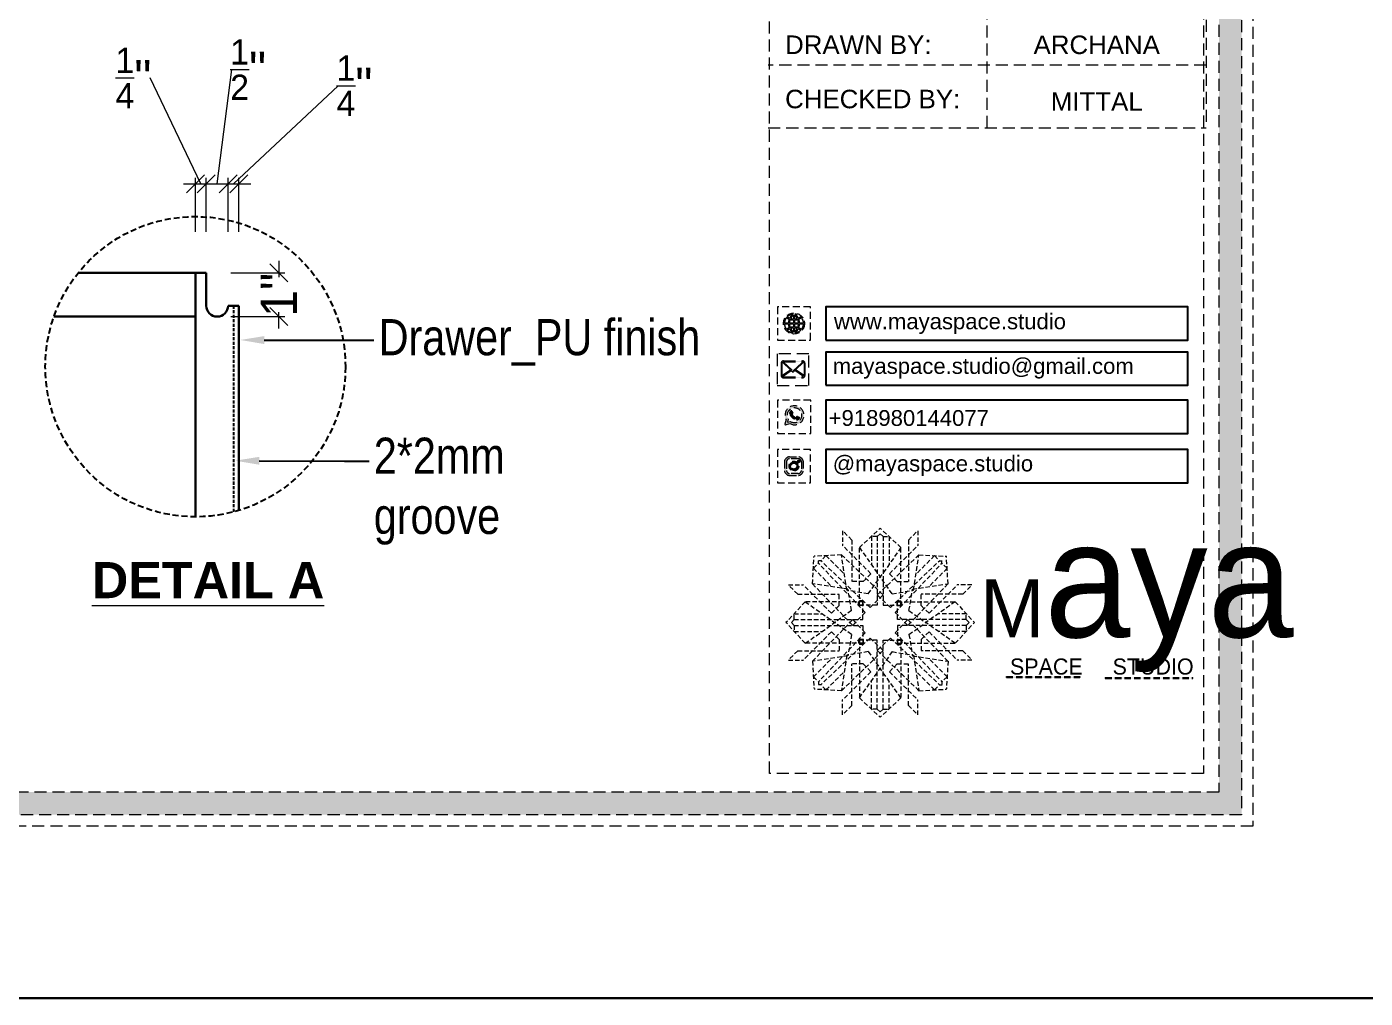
# Model space of a CAD drawing. Header units: millimetres. Extents: x 56222 to 3066687, y -650199 to -121287.
# Drawn here: x 133968 to 134079.3, y -184087.1 to -184006.4 of the extents above; entities that cross this region are included whole.
import ezdxf
from ezdxf import colors
from ezdxf.entities.mleader import LeaderData, LeaderLine
from ezdxf.enums import TextEntityAlignment as Align
from ezdxf.math import Vec2, Vec3

# ---------------------------------------------------------------- set-up
doc = ezdxf.new("R2010")
doc.units = ezdxf.units.MM
doc.header["$MEASUREMENT"] = 0
doc.header["$PDMODE"] = 35
for name, pattern in [('00-Floor Plan$0$DASHED', [0.75, 0.5, -0.25]), ('DASHED', [0.75, 0.5, -0.25]), ('DASHEDX2', [1.5, 1, -0.5])]:
    doc.linetypes.add(name, pattern=pattern)
doc.layers.get('Defpoints').update_dxf_attribs({"color": 220})
for name, color, linetype, lineweight in [('DIM.', 250, 'Continuous', 13), ('Dimension', 10, 'DASHEDX2', 20), ('FURNITURE', 32, 'Continuous', 9), ('furniture dimensions', 1, 'DASHED', 0), ('NAME PLATE', 7, 'Continuous', 25), ('Text', 7, 'Continuous', 15), ('wall', 7, 'Continuous', 30), ('XX~SLAB ( BEAM )~ ( DIM )', 7, 'Continuous', 9)]:
    doc.layers.add(name, color=color, linetype=linetype, lineweight=lineweight)
doc.styles.add('Arial', font='arial.ttf')
doc.styles.add('century g', font='GOTHIC.TTF')
doc.styles.get("Standard").update_dxf_attribs({"font": 'arial.ttf', "height": 6})
doc.styles.add('style4', font='ARIALN.TTF')
doc.dimstyles.new('Archana', dxfattribs={"dimtxt": 2, "dimasz": 0.75, "dimexe": 0.5, "dimexo": 0.5, "dimgap": 0, "dimtad": 0, "dimzin": 0, "dimdsep": 46, "dimlunit": 4, "dimtxsty": 'century g', "dimblk": 'OBLIQUE', "dimcen": 0, "dimdle": 1, "dimclrd": 256, "dimclre": 256, "dimclrt": 256, "dimadec": 0, "dimazin": 0, "dimtfac": 1, "dimtofl": 0, "dimtmove": 1, "dimatfit": 3, "dimfxl": 1, "dimfxlon": 1, "dimtolj": 1, "dimtzin": 0, "dimlwd": -1, "dimlwe": -1, "dimarcsym": 0})

# ---------------------------------------------------------------- blocks, each defined once
blk = doc.blocks.new('FSFSF')
at = {"color": 42, "lineweight": 5, "true_color": 0xe0ac11}
for p, q in [((28600.03, 143.51), (28600.03, 140.16)), ((28602.15, 141.41), (28600.03, 143.51)), ((28603.86, 139.69), (28608.58, 144.08)), ((28613.31, 139.69), (28608.58, 144.08)), ((28615.02, 141.41), (28617.14, 143.51)), ((28617.14, 143.51), (28617.14, 140.16)), ((28606.47, 133.76), (28600.03, 140.16)), ((28602.15, 141.41), (28602.15, 131.95)), ((28607.9, 142.22), (28606.58, 142.22)), ((28606.58, 142.22), (28606.58, 135.84)), ((28607.9, 142.22), (28608.58, 142.85)), ((28607.9, 142.22), (28607.9, 126.58)), ((28609.27, 142.22), (28608.59, 142.85)), ((28609.27, 142.22), (28609.27, 126.58)), ((28609.27, 142.22), (28610.59, 142.22)), ((28610.59, 142.22), (28610.59, 135.84)), ((28610.7, 133.76), (28617.14, 140.16)), ((28615.02, 141.41), (28615.02, 131.95)), ((28593.19, 131.45), (28593.54, 137.71)), ((28599.8, 138.06), (28593.54, 137.71)), ((28596.24, 137.86), (28595.12, 136.69)), ((28596.24, 137.86), (28600.47, 133.65)), ((28601.03, 130), (28599.8, 138.06)), ((28599.8, 138.05), (28608.58, 129.56)), ((28603.86, 126.58), (28603.86, 139.69)), ((28603.86, 139.69), (28608.58, 133.02)), ((28613.31, 139.69), (28608.59, 133.02)), ((28617.37, 138.05), (28608.59, 129.56)), ((28613.31, 126.58), (28613.31, 139.69)), ((28616.14, 130), (28617.37, 138.06)), ((28620.93, 137.86), (28616.7, 133.65)), ((28617.37, 138.06), (28623.63, 137.71)), ((28620.93, 137.86), (28622.05, 136.69)), ((28624, 131.45), (28623.65, 137.71)), ((28593.39, 135), (28594.56, 136.12)), ((28593.39, 135), (28597.6, 130.78)), ((28595.12, 136.69), (28594.53, 136.69)), ((28594.56, 136.12), (28594.56, 136.71)), ((28605.17, 124.98), (28594.56, 136.12)), ((28606.27, 126.08), (28595.12, 136.69)), ((28610.9, 126.08), (28622.05, 136.69)), ((28612.02, 124.98), (28622.62, 136.12)), ((28623.8, 135), (28619.59, 130.78)), ((28622.05, 136.69), (28622.64, 136.69)), ((28622.62, 136.12), (28622.62, 136.71)), ((28623.8, 135), (28622.62, 136.12)), ((28587.73, 131.22), (28591.08, 131.22)), ((28589.84, 129.1), (28587.73, 131.22)), ((28597.49, 124.78), (28591.08, 131.22)), ((28593.19, 131.45), (28601.69, 122.67)), ((28601.25, 130.22), (28593.19, 131.45)), ((28604.75, 131.95), (28602.15, 131.95)), ((28606.47, 133.76), (28604.75, 131.95)), ((28605.86, 129.18), (28608.58, 133.02)), ((28611.31, 129.18), (28608.59, 133.02)), ((28610.7, 133.76), (28612.42, 131.95)), ((28612.42, 131.95), (28615.02, 131.95)), ((28623.99, 131.45), (28615.5, 122.67)), ((28615.94, 130.22), (28624, 131.45)), ((28619.7, 124.78), (28626.1, 131.22)), ((28629.45, 131.22), (28626.1, 131.22)), ((28627.34, 129.1), (28629.45, 131.22)), ((28589.84, 129.1), (28599.29, 129.1)), ((28599.29, 126.5), (28599.29, 129.1)), ((28605.86, 129.18), (28601.03, 130)), ((28602.07, 125.39), (28601.25, 130.22)), ((28606.27, 126.08), (28608.58, 128.27)), ((28607.9, 128.92), (28608.58, 129.56)), ((28607.9, 128.92), (28608.58, 128.27)), ((28609.27, 128.92), (28608.59, 129.56)), ((28609.27, 128.92), (28608.59, 128.27)), ((28610.9, 126.08), (28608.59, 128.27)), ((28611.31, 129.18), (28616.14, 130)), ((28615.12, 125.39), (28615.94, 130.22)), ((28627.34, 129.1), (28617.89, 129.1)), ((28617.89, 126.5), (28617.89, 129.1)), ((28591.56, 127.39), (28587.17, 122.66)), ((28604.66, 127.39), (28591.56, 127.39)), ((28591.56, 127.39), (28598.23, 122.67)), ((28597.49, 124.78), (28599.29, 126.5)), ((28602.07, 125.39), (28598.23, 122.67)), ((28605.17, 124.98), (28602.97, 122.67)), ((28603.68, 126.54), (28603.68, 127.39)), ((28604.66, 126.54), (28603.68, 126.54)), ((28604.71, 127.57), (28603.86, 127.57)), ((28607.9, 126.58), (28603.86, 126.58)), ((28604.66, 123.35), (28604.66, 127.39)), ((28604.7, 126.58), (28604.71, 127.57)), ((28609.27, 126.58), (28613.31, 126.58)), ((28612.02, 124.98), (28614.21, 122.67)), ((28612.46, 126.58), (28612.46, 127.57)), ((28612.46, 127.57), (28613.31, 127.57)), ((28612.52, 123.35), (28612.52, 127.39)), ((28612.52, 127.39), (28625.63, 127.39)), ((28612.52, 126.54), (28613.51, 126.54)), ((28613.51, 126.54), (28613.51, 127.39)), ((28615.12, 125.39), (28618.96, 122.67)), ((28619.7, 124.78), (28617.89, 126.5)), ((28625.63, 127.39), (28618.96, 122.67)), ((28625.63, 127.39), (28630.02, 122.66)), ((28591.56, 117.94), (28587.17, 122.66)), ((28589.03, 123.35), (28588.4, 122.67)), ((28589.03, 121.98), (28588.4, 122.65)), ((28589.03, 123.35), (28589.03, 124.67)), ((28589.03, 124.67), (28595.4, 124.67)), ((28589.03, 123.35), (28604.66, 123.35)), ((28589.03, 121.98), (28604.66, 121.98)), ((28589.03, 121.98), (28589.03, 120.66)), ((28591.56, 117.94), (28598.23, 122.65)), ((28593.19, 113.88), (28601.69, 122.65)), ((28602.07, 119.94), (28598.23, 122.65)), ((28602.33, 123.35), (28601.69, 122.67)), ((28602.33, 121.98), (28601.69, 122.65)), ((28602.33, 123.35), (28602.97, 122.67)), ((28602.33, 121.98), (28602.97, 122.65)), ((28605.17, 120.35), (28602.97, 122.65)), ((28604.66, 121.98), (28604.66, 117.94)), ((28612.02, 120.35), (28614.21, 122.65)), ((28628.16, 123.35), (28612.52, 123.35)), ((28612.52, 121.98), (28612.52, 117.94)), ((28628.16, 121.98), (28612.52, 121.98)), ((28614.85, 123.35), (28614.21, 122.67)), ((28614.85, 121.98), (28614.21, 122.65)), ((28614.85, 123.35), (28615.5, 122.67)), ((28614.85, 121.98), (28615.5, 122.65)), ((28615.12, 119.94), (28618.96, 122.65)), ((28623.99, 113.88), (28615.5, 122.65)), ((28625.63, 117.94), (28618.96, 122.65)), ((28628.16, 124.67), (28621.78, 124.67)), ((28625.63, 117.94), (28630.02, 122.66)), ((28628.16, 123.35), (28628.16, 124.67)), ((28628.16, 123.35), (28628.78, 122.67)), ((28628.16, 121.98), (28628.78, 122.65)), ((28628.16, 121.98), (28628.16, 120.66)), ((28589.03, 120.66), (28595.4, 120.66)), ((28597.49, 120.54), (28591.08, 114.11)), ((28605.17, 120.35), (28594.56, 109.2)), ((28606.27, 119.15), (28595.12, 108.54)), ((28597.49, 120.54), (28599.29, 118.83)), ((28599.29, 118.83), (28599.29, 116.23)), ((28602.07, 119.94), (28601.25, 115.1)), ((28604.66, 118.78), (28603.68, 118.78)), ((28603.68, 118.78), (28603.68, 117.94)), ((28606.27, 119.15), (28608.58, 116.96)), ((28610.9, 119.15), (28608.59, 116.96)), ((28610.9, 119.15), (28622.05, 108.54)), ((28612.02, 120.35), (28622.62, 109.2)), ((28612.52, 118.78), (28613.51, 118.78)), ((28613.51, 118.78), (28613.51, 117.94)), ((28615.12, 119.94), (28615.94, 115.1)), ((28619.7, 120.54), (28617.89, 118.83)), ((28617.89, 118.83), (28617.89, 116.23)), ((28619.7, 120.54), (28626.1, 114.11)), ((28628.16, 120.66), (28621.78, 120.66)), ((28589.84, 116.23), (28587.73, 114.11)), ((28589.84, 116.23), (28599.29, 116.23)), ((28604.66, 117.94), (28591.56, 117.94)), ((28599.8, 107.17), (28608.58, 115.67)), ((28605.86, 116.05), (28601.03, 115.23)), ((28607.9, 118.65), (28603.86, 118.65)), ((28603.86, 118.65), (28603.86, 105.54)), ((28604.71, 117.66), (28603.86, 117.66)), ((28604.7, 118.65), (28604.71, 117.66)), ((28605.86, 116.05), (28608.58, 112.21)), ((28607.9, 103.01), (28607.9, 118.65)), ((28607.9, 116.31), (28608.58, 116.96)), ((28607.9, 116.31), (28608.58, 115.67)), ((28609.27, 116.31), (28608.59, 116.96)), ((28609.27, 116.31), (28608.59, 115.67)), ((28611.31, 116.05), (28608.59, 112.21)), ((28617.37, 107.17), (28608.59, 115.67)), ((28609.27, 118.65), (28613.31, 118.65)), ((28609.27, 103.01), (28609.27, 118.65)), ((28611.31, 116.05), (28616.14, 115.23)), ((28612.46, 118.65), (28612.46, 117.66)), ((28612.46, 117.66), (28613.31, 117.66)), ((28612.52, 117.94), (28625.63, 117.94)), ((28613.31, 118.65), (28613.31, 105.54)), ((28627.34, 116.23), (28617.89, 116.23)), ((28627.34, 116.23), (28629.45, 114.11)), ((28587.73, 114.11), (28591.08, 114.11)), ((28601.25, 115.1), (28593.19, 113.87)), ((28593.19, 113.87), (28593.54, 107.62)), ((28593.39, 110.32), (28597.6, 114.55)), ((28601.03, 115.23), (28599.8, 107.17)), ((28602.15, 103.82), (28602.15, 113.27)), ((28604.75, 113.27), (28602.15, 113.27)), ((28606.47, 111.47), (28604.75, 113.27)), ((28610.7, 111.47), (28612.42, 113.27)), ((28612.42, 113.27), (28615.02, 113.27)), ((28615.02, 103.82), (28615.02, 113.27)), ((28615.94, 115.1), (28624, 113.87)), ((28616.14, 115.23), (28617.37, 107.17)), ((28623.8, 110.32), (28619.59, 114.55)), ((28624, 113.87), (28623.65, 107.62)), ((28629.45, 114.11), (28626.1, 114.11)), ((28593.39, 110.32), (28594.56, 109.2)), ((28596.24, 107.37), (28600.47, 111.58)), ((28606.47, 111.47), (28600.03, 105.07)), ((28603.86, 105.54), (28608.58, 112.21)), ((28613.31, 105.54), (28608.59, 112.21)), ((28610.7, 111.47), (28617.14, 105.07)), ((28620.93, 107.37), (28616.7, 111.58)), ((28623.8, 110.32), (28622.62, 109.2)), ((28599.8, 107.17), (28593.54, 107.52)), ((28595.12, 108.54), (28594.53, 108.54)), ((28594.56, 109.2), (28594.56, 108.61)), ((28596.24, 107.37), (28595.12, 108.54)), ((28606.58, 103.01), (28606.58, 109.38)), ((28610.59, 103.01), (28610.59, 109.38)), ((28617.37, 107.17), (28623.63, 107.52)), ((28620.93, 107.37), (28622.05, 108.54)), ((28622.05, 108.54), (28622.64, 108.54)), ((28622.62, 109.2), (28622.62, 108.61)), ((28600.03, 101.71), (28600.03, 105.07)), ((28602.15, 103.82), (28600.03, 101.71)), ((28603.86, 105.54), (28608.58, 101.15)), ((28613.31, 105.54), (28608.58, 101.15)), ((28615.02, 103.82), (28617.14, 101.71)), ((28617.14, 101.71), (28617.14, 105.07)), ((28607.9, 103.01), (28606.58, 103.01)), ((28607.9, 103.01), (28608.58, 102.38)), ((28609.27, 103.01), (28608.59, 102.38)), ((28609.27, 103.01), (28610.59, 103.01))]:
    blk.add_line(p, q, dxfattribs=at)
blk = doc.blocks.new('hgwg')
at = {"layer": 'Dimension', "true_color": 0xd39e00}
h = blk.add_hatch(color=42, dxfattribs=at)
h.dxf.hatch_style = 1
h.paths.add_polyline_path([(27505.71, 45.05), (27494.27, 45.05), (27494.27, 44.9), (27505.71, 44.9)])
h = blk.add_hatch(color=42, dxfattribs=at)
h.dxf.hatch_style = 1
h.paths.add_polyline_path([(27523.3, 44.9), (27509.68, 44.9), (27509.68, 44.75), (27523.3, 44.75)])
at = {"layer": 'Dimension', "color": 42, "true_color": 0xd39e00}
for p, q in [((27494.27, 45.05), (27505.71, 45.05)), ((27494.27, 44.9), (27494.27, 45.05)), ((27494.27, 44.9), (27505.71, 44.9)), ((27505.71, 45.05), (27505.71, 44.9)), ((27509.68, 44.9), (27523.3, 44.9)), ((27509.68, 44.9), (27509.68, 44.75)), ((27509.68, 44.75), (27523.3, 44.75)), ((27523.3, 44.75), (27523.3, 44.9))]:
    blk.add_line(p, q, dxfattribs=at)
at = {"layer": 'Dimension', "color": 42, "true_color": 0xd39e00, "attachment_point": 1}
for s, width, insert, char_height in [('{\\fCinzel|b0|i0|c0|p2;\\H1.5x;M\\fAmsterdam One|b0|i0|c0|p2;\\H2x;aya}', 85.3277, (27490.17, 69.17), 6), ('{\\fCinzel|b0|i0|c0|p0;SPACE     STUDIO}', 66.129, (27494.83, 47.86), 2.5)]:
    blk.add_mtext_dynamic_manual_height_columns(s, width=width, gutter_width=30, heights=[0], dxfattribs=dict(at, insert=insert, char_height=char_height))
blk = doc.blocks.new('QEGW4TG')
at = {"layer": 'Dimension', "true_color": 0x000000}
h = blk.add_hatch(color=18, dxfattribs=at)
h.dxf.hatch_style = 1
h.paths.add_polyline_path([(2.69, 1.93, 0.170513), (2.95, 1.97, 0.190337), (3.11, 2.18, 0.466684), (3.03, 2.29), (2.79, 2.37, 0.273721), (2.69, 2.34, 0.040749), (2.63, 2.27, -0.441282), (2.53, 2.25, -0.11828), (2.06, 2.64, -0.441282), (2.07, 2.74, 0.040749), (2.13, 2.81, 0.290083), (2.14, 2.92), (2.01, 3.18, 0.316231), (1.91, 3.2, 0.190337), (1.73, 3, 0.170513), (1.72, 2.74, 0.252784)], flags=0)
h.paths.add_polyline_path([(1.19, 1.98), (1.03, 1.3, 0.550912), (1.11, 1.23), (1.75, 1.39, 6.344125)])
h.paths.add_polyline_path([(1.81, 1.7), (1.4, 1.6), (1.5, 2.03, -9.071339)], flags=16)
h.paths.add_polyline_path([(2.95, 1.97, -0.203224), (2.64, 1.94, -0.231509), (1.75, 2.69, -0.209023), (1.73, 3, -0.17811), (1.89, 3.19, -0.370089), (2.01, 3.18), (2.17, 2.86, -0.071517), (2.06, 2.73, 0.321676), (2.05, 2.65, 0.126524), (2.55, 2.24, 0.312216), (2.62, 2.26, -0.041087), (2.68, 2.34, -0.290673), (2.79, 2.37), (3.13, 2.26, -0.24764)], flags=0)
h = blk.add_hatch(color=18, dxfattribs=at)
h.dxf.hatch_style = 1
h.paths.add_polyline_path([(2.69, 2.34, 0.040749), (2.63, 2.27, -0.441282), (2.53, 2.25, -0.11828), (2.06, 2.64, -0.441282), (2.07, 2.74, 0.040749), (2.13, 2.81, 0.290083), (2.14, 2.92), (2.01, 3.18, 0.316231), (1.91, 3.2, 0.190337), (1.73, 3, 0.170513), (1.72, 2.74, 0.252784), (2.69, 1.93, 0.170513), (2.95, 1.97, 0.190337), (3.11, 2.18, 0.466684), (3.03, 2.29), (2.79, 2.37, 0.273721)])
for p, q in [((1.19, 1.98), (1.03, 1.3)), ((1.5, 2.03), (1.4, 1.6)), ((2.01, 3.18), (2.14, 2.92)), ((3.07, 2.28), (2.8, 2.36)), ((1.1, 1.23), (1.75, 1.39)), ((1.4, 1.6), (1.81, 1.7))]:
    blk.add_line(p, q)
blk.add_lwpolyline([(0, 0), (4.68, 0), (4.68, 4.68), (0, 4.68)], close=True)
for centre, radius, start, end in [((2.39, 2.56), 1.34, 241.4727, 205.6422), ((2.39, 2.56), 1.04, 235.9962, 210.8333), ((2.09, 2.87), 0.39, 159.7007, 198.4072), ((2.96, 3.23), 1.33, 201.4218, 258.1669), ((2.07, 2.87), 0.364, 118.9685, 159.3648), ((1.94, 3.12), 0.0896, 41.8985, 123.1344), ((2.11, 2.68), 0.066, 135.9932, 224.8892), ((1.67, 3.16), 0.586, 312.4617, 321.8728), ((3.12, 3.42), 1.31, 216.5455, 243.5279), ((2.05, 2.87), 0.104, 320.3924, 28.6971), ((2.57, 2.3), 0.066, 234.2482, 323.1441), ((3.11, 1.94), 0.586, 137.2645, 146.6756), ((2.76, 2.27), 0.104, 70.4402, 138.745), ((2.75, 2.31), 0.39, 260.7301, 299.4366), ((2.76, 2.29), 0.364, 299.7725, 340.1688), ((3.03, 2.2), 0.0896, 336.0029, 57.2388), ((1.09, 1.29), 0.0598, 164.8483, 282.1458)]:
    blk.add_arc(centre, radius, start, end)
blk = doc.blocks.new('ASGERG')
at = {"layer": 'Dimension', "true_color": 0x000000}
h = blk.add_hatch(color=18, dxfattribs=at)
h.dxf.hatch_style = 1
h.paths.add_polyline_path([(0.99, 1.7, 0.402382), (1.83, 1.03), (2.96, 1.03, 0.353872), (3.66, 1.7), (3.66, 2.99, 0.402382), (2.83, 3.67), (1.69, 3.67, 0.353872), (0.99, 2.99)])
h.paths.add_polyline_path([(1.27, 2.85, -0.426145), (1.72, 3.4), (2.85, 3.4, -0.402382), (3.38, 2.97), (3.38, 1.85, -0.426145), (2.94, 1.3), (1.8, 1.3, -0.402382), (1.27, 1.72)], flags=16)
h.paths.add_polyline_path([(3.02, 2.35, -1), (1.64, 2.35, -1)], flags=0)
h.paths.add_polyline_path([(2.74, 2.35, -1), (1.92, 2.35, -1)], flags=0)
h.paths.add_polyline_path([(3.19, 3.02, -1), (2.86, 3.02, -1)], flags=0)
h.paths.add_polyline_path([(1.64, 2.35, 1), (3.02, 2.35, 1)], flags=0)
h = blk.add_hatch(color=18, dxfattribs=at)
h.dxf.hatch_style = 1
h.paths.add_polyline_path([(1.64, 2.35, 1), (3.02, 2.35, 1)])
h.paths.add_polyline_path([(2.74, 2.35, -1), (1.92, 2.35, -1)], flags=16)
h = blk.add_hatch(color=18, dxfattribs=at)
h.dxf.hatch_style = 1
h.paths.add_polyline_path([(3.19, 3.02, 1), (2.86, 3.02, 1)])
for p, q in [((0.99, 2.99), (0.99, 1.7)), ((1.27, 2.97), (1.27, 1.72)), ((1.69, 3.67), (2.96, 3.67)), ((2.94, 3.4), (1.72, 3.4)), ((3.38, 2.97), (3.38, 1.72)), ((3.66, 2.99), (3.66, 1.7)), ((1.69, 1.03), (2.96, 1.03)), ((2.94, 1.3), (1.72, 1.3))]:
    blk.add_line(p, q)
blk.add_lwpolyline([(0, 0), (4.68, 0), (4.68, 4.68), (0, 4.68)], close=True)
for centre, radius in [((2.33, 2.35), 0.694), ((2.33, 2.35), 0.414), ((3.02, 3.02), 0.168)]:
    blk.add_circle(centre, radius)
for centre, radius, start, end in [((1.76, 2.89), 0.778, 94.8631, 172.8127), ((1.76, 2.91), 0.491, 94.8631, 172.8127), ((2.9, 2.91), 0.491, 7.1873, 85.1369), ((2.89, 2.89), 0.778, 7.1873, 85.1369), ((1.76, 1.8), 0.778, 187.1873, 265.1369), ((1.76, 1.78), 0.491, 187.1873, 265.1369), ((2.9, 1.78), 0.491, 274.8631, 352.8127), ((2.89, 1.8), 0.778, 274.8631, 352.8127)]:
    blk.add_arc(centre, radius, start, end)
blk = doc.blocks.new('DTGWEGEARG')
at = {"layer": 'Dimension', "true_color": 0x000000}
h = blk.add_hatch(color=18, dxfattribs=at)
h.dxf.hatch_style = 1
h.paths.add_polyline_path([(3.83, 2.34, 1), (0.85, 2.34, 1)])
h.paths.add_polyline_path([(2.51, 1.01, 0.105795), (2.96, 1.58, -0.055205), (3.3, 1.41, -0.169822)], flags=16)
h.paths.add_polyline_path([(2.41, 1.12), (2.41, 1.69, -0.058279), (2.81, 1.63, -0.103353)], flags=16)
h.paths.add_polyline_path([(2.26, 1.13, -0.101741), (1.87, 1.63, -0.057171), (2.26, 1.69)], flags=16)
h.paths.add_polyline_path([(2.17, 1.01, -0.169822), (1.38, 1.41, -0.055205), (1.72, 1.58, 0.105795)], flags=16)
h.paths.add_polyline_path([(3.02, 1.72, 0.081336), (3.13, 2.27), (3.68, 2.27, -0.152069), (3.4, 1.52, 0.05687)], flags=16)
h.paths.add_polyline_path([(2.87, 1.77, 0.061945), (2.41, 1.84), (2.41, 2.27), (2.98, 2.27, -0.081344)], flags=16)
h.paths.add_polyline_path([(2.26, 1.84, 0.060923), (1.8, 1.77, -0.081344), (1.7, 2.27), (2.26, 2.27)], flags=16)
h.paths.add_polyline_path([(1.66, 1.72, 0.05687), (1.28, 1.52, -0.152069), (1, 2.27), (1.55, 2.27, 0.081336)], flags=16)
h.paths.add_polyline_path([(2.41, 2.42), (2.41, 2.83, 0.061945), (2.87, 2.91, -0.080009), (2.98, 2.42)], flags=16)
h.paths.add_polyline_path([(3.13, 2.42, 0.080116), (3.02, 2.96, 0.05687), (3.4, 3.16, 0.028258), (3.3, 3.27, -0.055205), (2.96, 3.1, 0.105795), (2.51, 3.67, -0.36029), (3.68, 2.42)], flags=16)
h.paths.add_polyline_path([(2.26, 2.42), (1.7, 2.42, -0.080009), (1.8, 2.91, 0.060923), (2.26, 2.84)], flags=16)
h.paths.add_polyline_path([(1.55, 2.42), (1, 2.42, -0.150466), (1.28, 3.16, 0.05687), (1.66, 2.96, 0.080116)], flags=16)
h.paths.add_polyline_path([(2.41, 2.98), (2.41, 3.56, -0.103353), (2.81, 3.05, -0.058279)], flags=16)
h.paths.add_polyline_path([(2.26, 2.99, -0.057171), (1.87, 3.05, -0.101741), (2.26, 3.55)], flags=16)
h.paths.add_polyline_path([(1.72, 3.1, -0.055205), (1.38, 3.27, -0.169822), (2.17, 3.67, 0.105795)], flags=16)
blk.add_lwpolyline([(0, 0), (4.68, 0), (4.68, 4.68), (0, 4.68)], close=True)
at = {"layer": 'Dimension', "color": 18, "true_color": 0x000000}
for p, q in [((1, 2.42), (1.55, 2.42)), ((1, 2.27), (1.55, 2.27)), ((1.7, 2.42), (2.26, 2.42)), ((1.7, 2.27), (2.26, 2.27)), ((2.26, 3.55), (2.26, 2.99)), ((2.26, 2.84), (2.26, 2.42)), ((2.26, 2.27), (2.26, 1.84)), ((2.41, 3.56), (2.41, 2.98)), ((2.41, 2.83), (2.41, 2.42)), ((2.41, 2.42), (2.98, 2.42)), ((2.41, 2.27), (2.98, 2.27)), ((2.41, 2.27), (2.41, 1.84)), ((3.13, 2.42), (3.68, 2.42)), ((3.13, 2.27), (3.68, 2.27)), ((2.26, 1.69), (2.26, 1.13)), ((2.41, 1.69), (2.41, 1.12))]:
    blk.add_line(p, q, dxfattribs=at)
blk.add_circle((2.34, 2.34), 1.49, dxfattribs=at)
for centre, radius, start, end in [((2.34, 2.34), 1.34, 142.3819, 176.6093), ((2.34, 2.34), 1.34, 183.0315, 217.6181), ((2.34, 4.74), 1.9, 236.1399, 249.1595), ((2.34, 2.34), 1.34, 97.3549, 135.9073), ((2.34, 4.74), 1.75, 236.7417, 249.3811), ((3.28, 2.34), 1.73, 159.0567, 177.3789), ((3.28, 2.34), 1.73, 182.3435, 200.9433), ((3.28, 2.34), 1.58, 158.8325, 177.1302), ((3.28, 2.34), 1.58, 182.5658, 201.1675), ((3.28, 2.34), 1.73, 129.9301, 154.0867), ((2.34, 4.74), 1.9, 253.6799, 267.6253), ((3.28, 2.34), 1.58, 130.1073, 153.3446), ((2.34, 4.74), 1.75, 254.3336, 267.422), ((1.4, 2.34), 1.58, 26.6554, 50.2584), ((2.34, 4.74), 1.75, 272.3248, 285.6664), ((2.34, 4.74), 1.9, 272.1415, 286.3201), ((2.34, 2.34), 1.34, 3.3907, 82.6451), ((1.4, 2.34), 1.73, 25.9133, 50.0699), ((1.4, 2.34), 1.58, 2.8698, 21.1675), ((1.4, 2.34), 1.58, 338.8325, 357.4342), ((2.34, 4.74), 1.75, 290.6189, 303.2583), ((2.34, 4.74), 1.9, 290.8405, 303.8601), ((1.4, 2.34), 1.73, 2.6211, 20.9433), ((1.4, 2.34), 1.73, 339.0567, 357.6565), ((2.34, 2.34), 1.34, 322.3819, 356.9685), ((2.34, -0.06), 1.9, 110.8405, 123.8601), ((2.34, -0.06), 1.75, 110.6189, 123.2583), ((2.34, 2.34), 1.34, 224.0927, 262.6451), ((3.28, 2.34), 1.73, 205.9133, 230.0699), ((2.34, -0.06), 1.9, 92.3747, 106.3201), ((2.34, -0.06), 1.75, 92.578, 105.6664), ((3.28, 2.34), 1.58, 206.6554, 229.8927), ((2.34, -0.06), 1.9, 73.6799, 87.8585), ((2.34, -0.06), 1.75, 74.3336, 87.6752), ((1.4, 2.34), 1.58, 309.7416, 333.3446), ((1.4, 2.34), 1.73, 309.9301, 334.0867), ((2.34, 2.34), 1.34, 277.3549, 315.9073), ((2.34, -0.06), 1.75, 56.7417, 69.3811), ((2.34, -0.06), 1.9, 56.1399, 69.1595)]:
    blk.add_arc(centre, radius, start, end, dxfattribs=at)
blk = doc.blocks.new('_Oblique')
at = {"layer": 'wall', "color": 0, "lineweight": -2}
blk.add_line((-0.5, -0.5), (0.5, 0.5), dxfattribs=at)
blk = doc.blocks.new('*D357')
at = {"layer": 'Defpoints', "color": 0, "linetype": 'Continuous', "lineweight": 30, "transparency": 16777216}
for p in [(133982, -184026.84), (133983.81, -184030.47), (133988.94, -184030.47)]:
    blk.add_point(p, dxfattribs=at)
at = {"layer": 'furniture dimensions', "color": 5, "linetype": 'Continuous', "transparency": 16777216}
for p, q in [((133988.94, -184025.84), (133988.94, -184027.2)), ((133984.94, -184030.47), (133989.44, -184030.47)), ((133988.94, -184031.47), (133988.94, -184030.11))]:
    blk.add_line(p, q, dxfattribs=at)
at = {"layer": 'furniture dimensions', "color": 5, "linetype": 'ByBlock', "transparency": 16777216}
blk.add_line((133984.94, -184026.84), (133989.44, -184026.84), dxfattribs=at)
at = {"layer": 'furniture dimensions', "color": 5, "linetype": 'Continuous', "transparency": 16777216, "xscale": 1.5, "yscale": 1.5, "zscale": 1.5}
for p, rotation in [((133988.94, -184026.84), 90), ((133988.94, -184030.47), 270)]:
    blk.add_blockref('_Oblique', p, dxfattribs=dict(at, rotation=rotation))
at = {"layer": 'furniture dimensions', "linetype": 'Continuous', "lineweight": 0, "transparency": 16777216, "insert": (133988.94, -184028.66), "char_height": 3, "attachment_point": 5, "rotation": 90, "style": 'century g'}
blk.add_mtext('\\A1;1"', dxfattribs=at)
blk = doc.blocks.new('*D358')
at = {"layer": 'Defpoints', "color": 0, "linetype": 'Continuous', "lineweight": 30, "transparency": 16777216}
for p in [(133982.9, -184019.43), (133982, -184026.84), (133982.9, -184026.84)]:
    blk.add_point(p, dxfattribs=at)
at = {"layer": 'furniture dimensions', "color": 5, "linetype": 'Continuous', "transparency": 16777216}
for p, q in [((133982.45, -184019.43), (133978.23, -184010.64)), ((133981, -184019.43), (133983.9, -184019.43)), ((133982.9, -184023.43), (133982.9, -184018.93))]:
    blk.add_line(p, q, dxfattribs=at)
at = {"layer": 'furniture dimensions', "color": 5, "linetype": 'ByBlock', "transparency": 16777216}
blk.add_line((133982, -184023.43), (133982, -184018.93), dxfattribs=at)
at = {"layer": 'furniture dimensions', "color": 5, "linetype": 'Continuous', "transparency": 16777216, "xscale": 1.5, "yscale": 1.5, "zscale": 1.5, "rotation": 180}
blk.add_blockref('_Oblique', (133982, -184019.43), dxfattribs=at)
at = {"layer": 'furniture dimensions', "color": 5, "linetype": 'Continuous', "transparency": 16777216, "xscale": 1.5, "yscale": 1.5, "zscale": 1.5}
blk.add_blockref('_Oblique', (133982.9, -184019.43), dxfattribs=at)
at = {"layer": 'furniture dimensions', "linetype": 'Continuous', "lineweight": 0, "transparency": 16777216, "insert": (133976.85, -184010.64), "char_height": 3, "attachment_point": 5, "style": 'century g'}
blk.add_mtext('\\A1;{\\H0.7x;\\S1/4;}"', dxfattribs=at)
blk = doc.blocks.new('*D359')
at = {"layer": 'Defpoints', "color": 0, "linetype": 'Continuous', "lineweight": 30, "transparency": 16777216}
for p in [(133984.72, -184019.43), (133982.9, -184026.84), (133984.72, -184029.56)]:
    blk.add_point(p, dxfattribs=at)
at = {"layer": 'furniture dimensions', "color": 5, "linetype": 'Continuous', "transparency": 16777216}
for p, q in [((133983.81, -184019.43), (133985.03, -184009.94)), ((133981.9, -184019.43), (133985.72, -184019.43)), ((133984.72, -184023.43), (133984.72, -184018.93))]:
    blk.add_line(p, q, dxfattribs=at)
at = {"layer": 'furniture dimensions', "color": 5, "linetype": 'ByBlock', "transparency": 16777216}
blk.add_line((133982.9, -184023.43), (133982.9, -184018.93), dxfattribs=at)
at = {"layer": 'furniture dimensions', "color": 5, "linetype": 'Continuous', "transparency": 16777216, "xscale": 1.5, "yscale": 1.5, "zscale": 1.5, "rotation": 180}
blk.add_blockref('_Oblique', (133982.9, -184019.43), dxfattribs=at)
at = {"layer": 'furniture dimensions', "color": 5, "linetype": 'Continuous', "transparency": 16777216, "xscale": 1.5, "yscale": 1.5, "zscale": 1.5}
blk.add_blockref('_Oblique', (133984.72, -184019.43), dxfattribs=at)
at = {"layer": 'furniture dimensions', "linetype": 'Continuous', "lineweight": 0, "transparency": 16777216, "insert": (133986.39, -184009.94), "char_height": 3, "attachment_point": 5, "style": 'century g'}
blk.add_mtext('\\A1;{\\H0.7x;\\S1/2;}"', dxfattribs=at)
blk = doc.blocks.new('*D360')
at = {"layer": 'Defpoints', "color": 0, "linetype": 'Continuous', "lineweight": 30, "transparency": 16777216}
for p in [(133985.62, -184019.43), (133984.72, -184029.56), (133985.62, -184029.56)]:
    blk.add_point(p, dxfattribs=at)
at = {"layer": 'furniture dimensions', "color": 5, "linetype": 'Continuous', "transparency": 16777216}
for p, q in [((133985.17, -184019.43), (133993.86, -184011.28)), ((133983.72, -184019.43), (133986.62, -184019.43)), ((133985.62, -184023.43), (133985.62, -184018.93))]:
    blk.add_line(p, q, dxfattribs=at)
at = {"layer": 'furniture dimensions', "color": 5, "linetype": 'ByBlock', "transparency": 16777216}
blk.add_line((133984.72, -184023.43), (133984.72, -184018.93), dxfattribs=at)
at = {"layer": 'furniture dimensions', "color": 5, "linetype": 'Continuous', "transparency": 16777216, "xscale": 1.5, "yscale": 1.5, "zscale": 1.5, "rotation": 180}
blk.add_blockref('_Oblique', (133984.72, -184019.43), dxfattribs=at)
at = {"layer": 'furniture dimensions', "color": 5, "linetype": 'Continuous', "transparency": 16777216, "xscale": 1.5, "yscale": 1.5, "zscale": 1.5}
blk.add_blockref('_Oblique', (133985.62, -184019.43), dxfattribs=at)
at = {"layer": 'furniture dimensions', "linetype": 'Continuous', "lineweight": 0, "transparency": 16777216, "insert": (133995.23, -184011.28), "char_height": 3, "attachment_point": 5, "style": 'century g'}
blk.add_mtext('\\A1;{\\H0.7x;\\S1/4;}"', dxfattribs=at)

msp = doc.modelspace()

# ---------------------------------------------------------------- hatches: boundary and pattern name
at = {"layer": 'Dimension', "true_color": 0xd39e00}
h = msp.add_hatch(color=42, dxfattribs=at)
h.paths.add_polyline_path([(133800.428, -183882.832), (133800.428, -184071.87), (134068.996, -184071.87), (134068.996, -183882.832)])
h.paths.add_polyline_path([(133802.313, -183884.716), (134067.111, -183884.716), (134067.111, -184069.985), (133802.313, -184069.985)], flags=16)
at = {"layer": 'Dimension', "true_color": 0x000000}
h = msp.add_hatch(color=18, dxfattribs=at)
h.dxf.hatch_style = 1
h.paths.add_polyline_path([(134032.488, -184035.554, 0.4142136), (134032.688, -184035.354), (134032.688, -184034.353, 0.4142136), (134032.488, -184034.153), (134030.898, -184034.153, 0.4142136), (134030.698, -184034.353), (134030.698, -184035.354, 0.4142136), (134030.898, -184035.554)])
h.paths.add_polyline_path([(134031.841, -184034.951), (134032.577, -184035.442, -0.1989124), (134032.488, -184035.479), (134030.898, -184035.479, -0.1989124), (134030.81, -184035.442), (134031.546, -184034.951), (134031.693, -184035.089)], flags=16)
h.paths.add_polyline_path([(134031.693, -184034.986), (134030.884, -184034.229, -0.0287833), (134030.898, -184034.228), (134032.488, -184034.228, -0.0287833), (134032.503, -184034.229)], flags=16)
h.paths.add_polyline_path([(134031.897, -184034.898), (134032.575, -184034.263, -0.2024819), (134032.613, -184034.353), (134032.613, -184035.354, -0.043076), (134032.611, -184035.375)], flags=16)
h.paths.add_polyline_path([(134031.489, -184034.898), (134030.775, -184035.375, -0.043076), (134030.773, -184035.354), (134030.773, -184034.353, -0.2024819), (134030.811, -184034.263)], flags=16)

# ---------------------------------------------------------------- linework, layer by layer
at = {"color": 18, "true_color": 0x000000, "elevation": 0.119}
for points in [[(134034.42, -184032.419), (134064.512, -184032.419), (134064.512, -184029.669), (134034.42, -184029.669)], [(134034.42, -184036.173), (134064.512, -184036.173), (134064.512, -184033.423), (134034.42, -184033.423)], [(134034.434, -184040.177), (134064.512, -184040.177), (134064.512, -184037.427), (134034.434, -184037.427)], [(134034.42, -184044.277), (134064.512, -184044.277), (134064.512, -184041.527), (134034.42, -184041.527)]]:
    msp.add_lwpolyline(points, close=True, dxfattribs=at)
at = {"layer": 'Dimension', "color": 42, "true_color": 0xd39e00}
for p, q in [((134066.054, -183981.795, 0.119), (134066.054, -184014.78, 0.119)), ((134047.845, -184014.78, 0.119), (134047.845, -183993.104, 0.119)), ((134066.054, -184009.584, 0.119), (134029.636, -184009.584, 0.119)), ((134029.636, -184014.78, 0.119), (134066.054, -184014.78, 0.119))]:
    msp.add_line(p, q, dxfattribs=at)
at = {"layer": 'Dimension', "color": 18, "true_color": 0x000000}
for p, q in [((134030.698, -184034.353, 0.119), (134030.698, -184035.354, 0.119)), ((134030.773, -184034.353, 0.119), (134030.773, -184035.354, 0.119)), ((134030.811, -184034.263, 0.119), (134031.489, -184034.898, 0.119)), ((134030.884, -184034.229, 0.119), (134031.693, -184034.986, 0.119)), ((134030.898, -184034.153, 0.119), (134032.488, -184034.153, 0.119)), ((134030.898, -184034.228, 0.119), (134032.488, -184034.228, 0.119)), ((134031.693, -184034.986, 0.119), (134032.503, -184034.229, 0.119)), ((134031.897, -184034.898, 0.119), (134032.575, -184034.263, 0.119)), ((134032.613, -184034.353, 0.119), (134032.613, -184035.354, 0.119)), ((134032.688, -184034.353, 0.119), (134032.688, -184035.354, 0.119)), ((134030.775, -184035.375, 0.119), (134031.489, -184034.898, 0.119)), ((134030.81, -184035.442, 0.119), (134031.546, -184034.951, 0.119)), ((134030.898, -184035.479, 0.119), (134032.488, -184035.479, 0.119)), ((134031.546, -184034.951, 0.119), (134031.693, -184035.089, 0.119)), ((134031.693, -184035.089, 0.119), (134031.841, -184034.951, 0.119)), ((134032.577, -184035.442, 0.119), (134031.841, -184034.951, 0.119)), ((134032.611, -184035.375, 0.119), (134031.897, -184034.898, 0.119)), ((134030.898, -184035.554, 0.119), (134032.488, -184035.554, 0.119))]:
    msp.add_line(p, q, dxfattribs=at)
at = {"layer": 'Dimension', "color": 42, "true_color": 0xd39e00, "elevation": 0.119}
for points in [[(133799.486, -183881.889), (134069.938, -183881.889), (134069.938, -184072.812), (133799.486, -184072.812)], [(133800.428, -183882.832), (134068.996, -183882.832), (134068.996, -184071.87), (133800.428, -184071.87)], [(133802.313, -183884.716), (134067.111, -183884.716), (134067.111, -184069.985), (133802.313, -184069.985)], [(134029.747, -184068.433), (134029.747, -183886.268), (134065.835, -183886.268), (134065.835, -184068.433)]]:
    msp.add_lwpolyline(points, close=True, dxfattribs=at)
at = {"layer": 'Dimension', "elevation": 0.119}
msp.add_lwpolyline([(134030.384, -184036.194), (134033, -184036.194), (134033, -184033.578), (134030.384, -184033.578)], close=True, dxfattribs=at)
at = {"layer": 'Dimension', "color": 18, "true_color": 0x000000}
for centre, radius, start, end in [((134030.898, -184034.353, 0.119), 0.2, 90, 180), ((134030.898, -184034.353, 0.119), 0.125, 134.21354, 180), ((134030.898, -184034.353, 0.119), 0.125, 90, 96.59481), ((134032.488, -184034.353, 0.119), 0.2, 0, 90), ((134032.488, -184034.353, 0.119), 0.125, 83.40519, 90), ((134032.488, -184034.353, 0.119), 0.125, 0, 45.78646), ((134030.898, -184035.354, 0.119), 0.2, 180, 270), ((134030.898, -184035.354, 0.119), 0.125, 180, 189.86619), ((134030.898, -184035.354, 0.119), 0.125, 224.99995, 270), ((134032.488, -184035.354, 0.119), 0.2, 270, 0), ((134032.488, -184035.354, 0.119), 0.125, 270, 315.00005), ((134032.488, -184035.354, 0.119), 0.125, 350.13381, 0)]:
    msp.add_arc(centre, radius, start, end, dxfattribs=at)
at = {"layer": 'FURNITURE', "lineweight": 30, "ltscale": 0.5}
for p, q in [((133981.997, -184026.844), (133981.997, -184047.112)), ((133982.904, -184026.844), (133981.997, -184026.844)), ((133982.904, -184029.563), (133982.904, -184026.844)), ((133984.716, -184029.563), (133985.622, -184029.563))]:
    msp.add_line(p, q, dxfattribs=at)
for points in [[(133972.247, -184026.844), (133981.997, -184026.844)], [(133985.622, -184029.563), (133985.622, -184046.574)], [(133970.233, -184030.469), (133981.997, -184030.469)]]:
    msp.add_lwpolyline(points, dxfattribs=at)
at = {"layer": 'FURNITURE', "linetype": '00-Floor Plan$0$DASHED', "lineweight": 25, "ltscale": 0.5}
msp.add_lwpolyline([(133985.169, -184029.563), (133985.169, -184046.703)], dxfattribs=at)
at = {"layer": 'FURNITURE', "lineweight": 30, "ltscale": 0.5}
msp.add_arc((133983.81, -184029.563), 0.906, 180, 0, dxfattribs=at)
at = {"layer": 'furniture dimensions', "color": 1, "lineweight": 25}
msp.add_circle((133981.997, -184034.633), 12.479, dxfattribs=at)
at = {"layer": 'XX~SLAB ( BEAM )~ ( DIM )', "color": 3, "lineweight": 30}
msp.add_lwpolyline([(133742.493, -183380.928), (135103.431, -183380.928), (135103.431, -184087.118), (133742.493, -184087.118)], close=True, dxfattribs=at)

# ---------------------------------------------------------------- block references
at = {"layer": 'Dimension', "xscale": 0.5879529565727534, "yscale": 0.5879529565727534, "zscale": 0.5879529565727534}
msp.add_blockref('DTGWEGEARG', (134030.398, -184032.419, 0.119), dxfattribs=at)
at = {"layer": 'Dimension', "color": 42, "true_color": 0xd39e00}
for name, p, xscale, yscale, zscale in [('QEGW4TG', (134030.412, -184040.177, 0.119), 0.5879529565727534, 0.5879529565727534, 0.5879529565727534), ('ASGERG', (134030.398, -184044.277, 0.119), 0.5879529565727534, 0.5879529565727534, 0.5879529565727534), ('FSFSF', (123574.416, -184100.764, 0.119), 0.3657827345678741, 0.3657827345678741, 0.3657827345678741), ('hgwg', (119372.944, -184084.432, 0.119), 0.5338018313380497, 0.5338018313380497, 0.5338018313380497)]:
    msp.add_blockref(name, p, dxfattribs=dict(at, xscale=xscale, yscale=yscale, zscale=zscale))

# ---------------------------------------------------------------- texts
at = {"color": 18, "true_color": 0x000000, "char_height": 1.31464, "attachment_point": 1}
for s, width, gutter_width, insert in [('www.mayaspace.studio', 8.82841, 7.385, (134035.098, -184030.206, 0.119)), ('mayaspace.studio@gmail.com', 5.50778, 4.607, (134034.994, -184033.915, 0.119)), ('+918980144077', 21.47776, 4.607, (134034.654, -184038.239, 0.119)), ('@mayaspace.studio', 5.50778, 4.607, (134034.994, -184042.019, 0.119))]:
    msp.add_mtext_dynamic_manual_height_columns(s, width=width, gutter_width=gutter_width, heights=[0], dxfattribs=dict(at, insert=insert))
at = {"layer": 'DIM.', "color": 1, "insert": (133973.392, -184050.871), "char_height": 3, "attachment_point": 1}
msp.add_mtext_dynamic_manual_height_columns('{\\fArial|b1|i0|c0|p34;\\LDETAIL A}', width=111.55884, gutter_width=1, heights=[0], dxfattribs=at)
at = {"layer": 'NAME PLATE', "style": 'Arial'}
for s, height, p in [('DRAWN BY:', 1.5383, (134037.123, -184008.644, 0.119)), ('ARCHANA', 1.5383, (134056.949, -184008.65, 0.119)), ('CHECKED BY:', 1.53828, (134038.318, -184013.156, 0.119)), ('MITTAL', 1.5383, (134056.949, -184013.361, 0.119))]:
    msp.add_text(s, height=height, dxfattribs=at).set_placement(p, align=Align.CENTER)

# ---------------------------------------------------------------- dimensions: what is measured, and where the dimension line sits
at = {"layer": 'furniture dimensions', "color": 5, "linetype": 'Continuous', "lineweight": 0}
for base, p1, p2, text, picture, middle in [((133984.716, -184019.433), (133982.904, -184026.844), (133984.716, -184029.563), '{\\H0.7x;\\S1/2;}"', '*D359', (133985.029, -184009.939)), ((133982.904, -184019.433), (133981.997, -184026.844), (133982.904, -184026.844), '{\\H0.7x;\\S1/4;}"', '*D358', (133978.226, -184010.639)), ((133985.622, -184019.433), (133984.716, -184029.563), (133985.622, -184029.563), '{\\H0.7x;\\S1/4;}"', '*D360', (133993.856, -184011.277))]:
    dim = msp.add_linear_dim(base=base, p1=p1, p2=p2, text=text, dimstyle='Archana', override={"dimtxt": 3, "dimasz": 1.5, "dimclrd": 5, "dimclre": 5, "dimfxl": 4}, dxfattribs=at)
    dim.commit()
    dim.dimension.update_dxf_attribs({"geometry": picture, "text_midpoint": middle, "dimtype": 160})
dim = msp.add_linear_dim(base=(133988.939, -184030.469), p1=(133981.997, -184026.844), p2=(133983.81, -184030.469), angle=90, text='1"', dimstyle='Archana', override={"dimtxt": 3, "dimasz": 1.5, "dimdec": 0, "dimclrd": 5, "dimclre": 5, "dimfxl": 4}, dxfattribs=at)
dim.commit()
dim.dimension.update_dxf_attribs({"geometry": '*D357', "text_midpoint": (133988.939, -184028.656)})

# ---------------------------------------------------------------- leaders
at = {"layer": 'Text', "color": 1, "lineweight": 0, "ltscale": 20}
ml = msp.add_multileader_mtext('Standard', dxfattribs=at)
ml.set_content('Drawer_PU finish', color=1, style='style4')
ml.set_leader_properties()
ml.build(insert=Vec2(0, 0))
ml.multileader.update_dxf_attribs({"dogleg_length": 2.025, "arrow_head_size": 2})
ctx = ml.context
ctx.base_point, ctx.char_height, ctx.arrow_head_size, ctx.landing_gap_size, ctx.plane_origin = Vec3(133996.844, -184032.442), 3, 2, 0.4, Vec3(133937.434, -184032.413)
notes = []
notes.append((ctx, [(0, (1, 1, 0), (133994.82, -184032.442), (1, 0), 2.025, [(0, [(133985.724, -184032.414)], 0, [])])]))
ctx.mtext.insert = Vec3(133997.244, -184030.68)
ml = msp.add_multileader_mtext('Standard', dxfattribs=at)
ml.set_content('2*2mm\\Pgroove', color=1, style='style4')
ml.set_leader_properties()
ml.build(insert=Vec2(0, 0))
ml.multileader.update_dxf_attribs({"dogleg_length": 2.025, "arrow_head_size": 2})
ctx = ml.context
ctx.base_point, ctx.char_height, ctx.arrow_head_size, ctx.landing_gap_size, ctx.plane_origin = Vec3(133996.435, -184042.474), 3, 2, 0.4, Vec3(133937.025, -184042.446)
notes.append((ctx, [(0, (1, 1, 0), (133994.411, -184042.474), (1, 0), 2.025, [(0, [(133985.315, -184042.446)], 0, [])])]))
ctx.mtext.insert = Vec3(133996.835, -184040.533)
for ctx, leaders in notes:
    for number, flags, end, landing, length, lines in leaders:
        leader = LeaderData()
        leader.index, (leader.has_last_leader_line, leader.has_dogleg_vector, leader.attachment_direction) = number, flags
        leader.last_leader_point, leader.dogleg_vector, leader.dogleg_length = Vec3(end), Vec3(landing), length
        for number, points, colour, breaks in lines:
            line = LeaderLine()
            line.index, line.vertices, line.color, line.breaks = number, Vec3.list(points), colors.encode_raw_color(colour), breaks
            leader.lines.append(line)
        ctx.leaders.append(leader)

doc.saveas('drawing.dxf')
